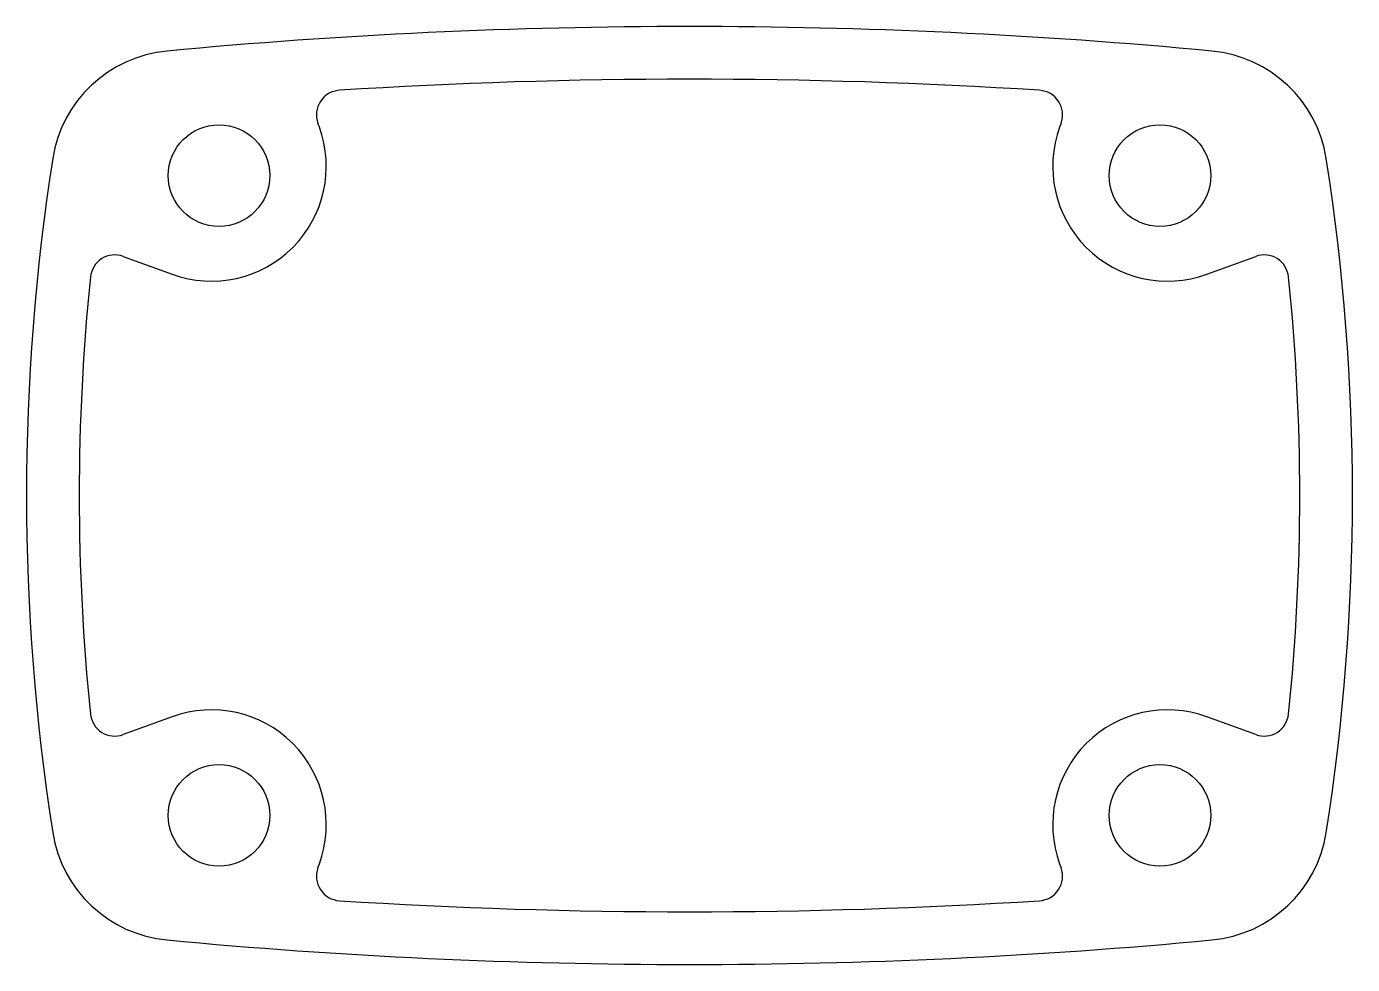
# Model space of a CAD drawing. Extents: x 2309.3 to 2379.7, y 1991.8 to 2041.6.
import ezdxf

# ---------------------------------------------------------------- set-up
doc = ezdxf.new("R2010")
doc.units = 0
doc.layers.get('0').update_dxf_attribs({"linetype": 'CONTINUOUS'})

msp = doc.modelspace()

# ---------------------------------------------------------------- linework, layer by layer
for p, q in [((2324.852, 2036.304), (2324.775, 2036.515)), ((2364.264, 2036.515), (2364.187, 2036.304)), ((2314.426, 2029.435), (2317.034, 2028.485)), ((2372.005, 2028.485), (2374.612, 2029.434)), ((2317.034, 2004.97), (2314.425, 2004.021)), ((2374.613, 2004.021), (2372.005, 2004.97)), ((2324.775, 1996.941), (2324.852, 1997.152)), ((2364.187, 1997.152), (2364.264, 1996.941))]:
    msp.add_line(p, q)
for centre in [(2319.519, 2033.726), (2369.519, 2033.726), (2319.519, 1999.73), (2369.519, 1999.73)]:
    msp.add_circle(centre, 2.7)
for centre, radius, start, end in [((2344.519, 1744.95), 296.696, 84.63236, 95.36764), ((2317.401, 2033.575), 6.8, 95.36764, 171.10332), ((2371.638, 2033.575), 6.8, 8.89668, 84.63236), ((2344.519, 1744.95), 293.896, 86.37053, 93.62946), ((2325.997, 2036.959), 1.3, 93.62946, 199.99996), ((2363.042, 2036.959), 1.3, 340.00005, 86.37054), ((2319.12, 2034.218), 6.1, 250, 19.99995), ((2369.919, 2034.218), 6.1, 160.00018, 290.00001), ((2425.054, 2016.723), 115.764, 171.10332, 188.89207), ((2263.985, 2016.723), 115.764, 351.10793, 8.89668), ((2313.982, 2028.213), 1.3, 70.02294, 174.15256), ((2375.057, 2028.213), 1.3, 5.84744, 110.02294), ((2425.054, 2016.723), 112.965, 174.09502, 185.90141), ((2263.985, 2016.723), 112.965, 354.09859, 5.90498), ((2319.12, 1999.238), 6.1, 340.00018, 110), ((2369.919, 1999.238), 6.1, 69.99999, 199.99995), ((2313.981, 2005.242), 1.3, 185.90141, 290), ((2375.058, 2005.242), 1.3, 249.99999, 354.09859), ((2317.4, 1999.88), 6.8, 188.89207, 264.6321), ((2371.639, 1999.88), 6.8, 275.3679, 351.10793), ((2325.997, 1996.496), 1.3, 160.00005, 266.37054), ((2363.042, 1996.496), 1.3, 273.62946, 19.99996), ((2344.519, 2288.505), 293.896, 266.37053, 273.62946), ((2344.519, 2288.505), 296.696, 264.6321, 275.3679)]:
    msp.add_arc(centre, radius, start, end)

doc.saveas('drawing.dxf')
